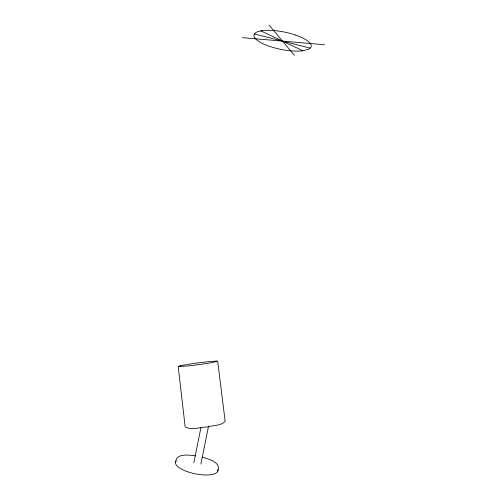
<?xml version="1.0" encoding="UTF-8"?>
<svg xmlns="http://www.w3.org/2000/svg" width="500" height="500" viewBox="0 0 500 500"><rect width="100%" height="100%" fill="white"/><g stroke="black" fill="none" stroke-linecap="round" stroke-linejoin="round"><path stroke-width="0.75" d="M216.45 361.112L208.481 361.637L192.731 363.606L182.094 365.4L178.188 366.644L185.175 426.981C191.625 430.513 200.463 427.081 207.525 426.912C213.069 425.194 221.131 425.956 225.144 421.3L217.756 361.769L217.3 361.219L216.325 361.119M175.594 462.287C176.194 452.525 189.344 455.35 195.863 455.788M193.856 462.644L200.938 427.5M200.894 464.087L208.6 425.887M217.825 471.012C221.312 461.9 208.369 459.2 202.262 457.113M261.35 30.844L259.05 31.325A29.175 8.812 11.4 0 0 254.631 33.644L254.05 34.656A29.119 8.8 11.4 0 0 254.994 38.156L256.175 39.419A29.119 8.8 11.4 0 0 267.344 45.556L270.381 46.631A29.244 8.838 11.4 0 0 290.606 50.812A29.262 8.844 11.4 0 0 302.525 50.819L308.619 49.25L310.788 47.525A29.125 8.8 11.4 0 0 310.738 44.144L309.806 42.869A29.125 8.8 11.4 0 0 298.863 36.319L295.65 35.131M216.094 361.731L216.369 361.463L211.525 362.688L199.862 364.538L187.181 366.062L179.381 366.413L179.775 366.719M180.394 365.769L179.094 366.119M242.419 37.656L324.475 44.731M254.431 33.975L310.206 48.15M260.969 30.913L302.919 50.769M269.075 25L294.425 55.388M261.288 30.769A29.262 8.844 11.4 0 1 295.6 35.062M217.781 469.6A21.562 7.325 11.4 0 1 194.969 473.769A21.562 7.325 11.4 0 1 176.294 461.031"/></g></svg>
